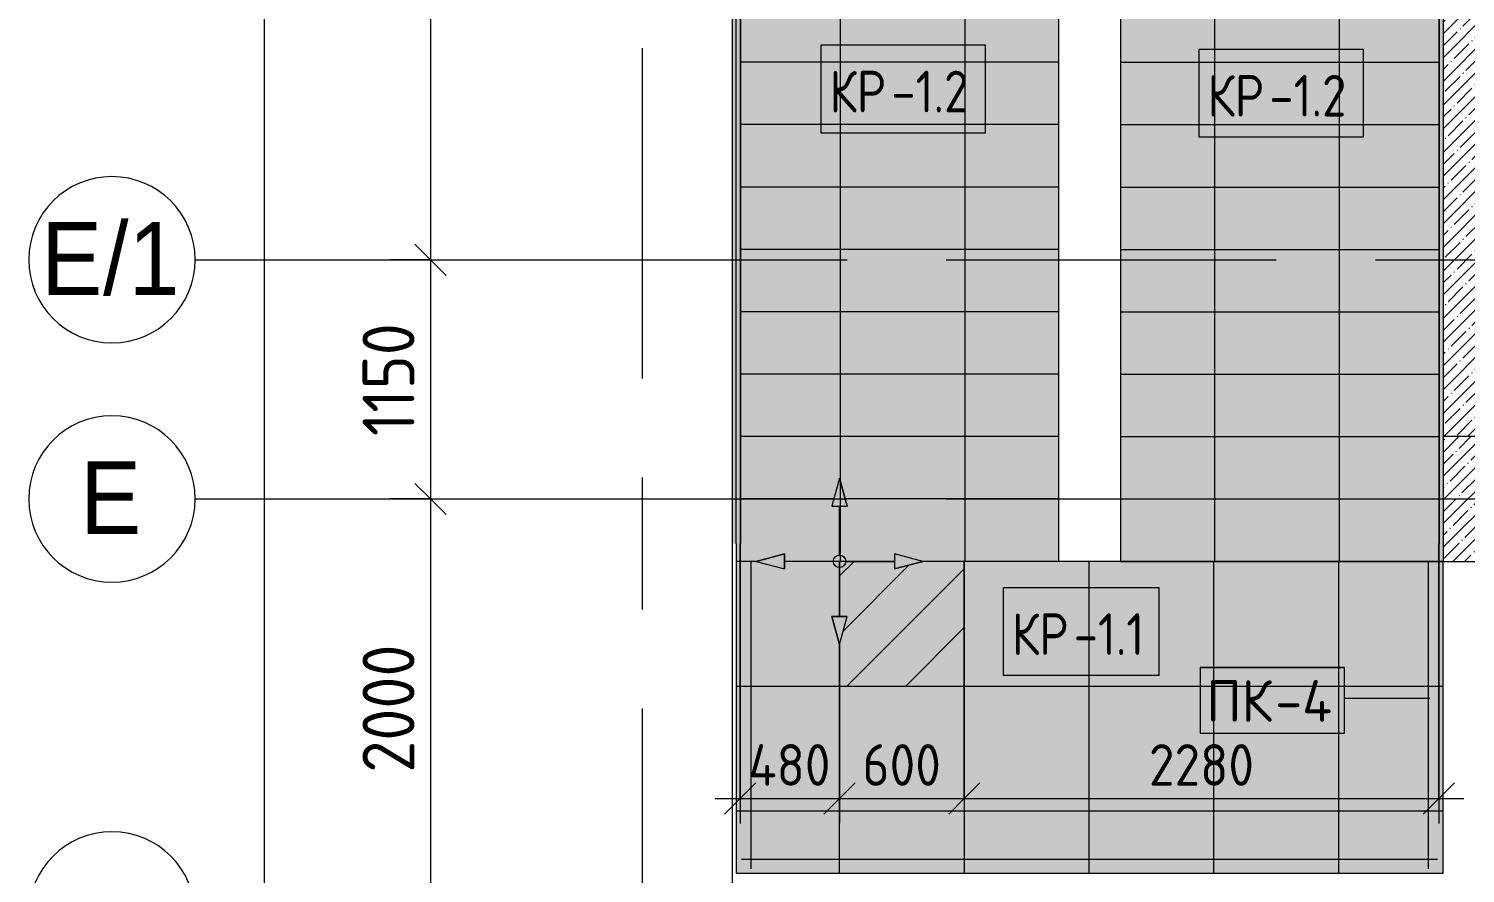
# Model space of a CAD drawing. Header units: millimetres. Extents: x 315 to 209858, y -8553 to 29000.
# Drawn here: x 5492 to 12399, y 15200 to 19261 of the extents above; entities that cross this region are included whole.
import ezdxf

# ---------------------------------------------------------------- set-up
doc = ezdxf.new("R2010")
doc.units = ezdxf.units.MM
doc.linetypes.add('Осевая', pattern=[3175, 635, -476.25, 1587.5, -476.25])
for name, color, linetype, lineweight in [('A-ANNO-DIMS', 7, 'Continuous', 9), ('A-ANNO-DIMS-100', 7, 'Continuous', 9), ('A-DETL', 7, 'Continuous', 9), ('A-DETL-GENF', 7, 'Continuous', 9), ('A-GENM-IDEN', 7, 'Continuous', 9), ('A-WALL', 7, 'Continuous', 9), ('I-WALL', 7, 'Continuous', 9), ('S-COLS', 7, 'Continuous', 9), ('S-STRS', 7, 'Continuous', 13), ('S-STRS-1', 7, 'Continuous', 9), ('Оси', 7, 'Continuous', 9), ('Оси-1', 7, 'Continuous', 20), ('Оси-2', 7, 'Осевая', 9)]:
    doc.layers.add(name, color=color, linetype=linetype, lineweight=lineweight)
for name, color, linetype, lineweight, true_color in [('A-DETL-GENF-2', 7, 'Continuous', 9, 0x004000), ('A-DETL-GENF-3', 7, 'Continuous', 9, 0x383838), ('A-GENM-4', 7, 'Continuous', 9, 0xff80c0), ('A-WALL-1', 9, 'Continuous', 9, 0x808080), ('A-WALL-FNSH-1', 9, 'Continuous', 9, 0x808080), ('G-ANNO-TEXT-2', 7, 'Continuous', 9, 0x3c3c3c), ('I-WALL-2', 9, 'Continuous', 9, 0x808080), ('S-COLS-1', 9, 'Continuous', 9, 0x808080)]:
    doc.layers.add(name, color=color, linetype=linetype, lineweight=lineweight, true_color=true_color)
doc.styles.add('Arial', font='arial.ttf', dxfattribs={"width": 0.9, "height": 350})
doc.styles.add('GOST Common_4', font='GOST_Common.ttf', dxfattribs={"height": 200})
doc.styles.add('GOST Common_5', font='GOST_Common.ttf', dxfattribs={"width": 0.9, "height": 200})
doc.styles.add('ISOCPEUR_2', font='isocpeur.ttf', dxfattribs={"width": 0.9, "height": 250})
doc.styles.add('ISOCPEUR_3', font='isocpeur.ttf', dxfattribs={"width": 0.9, "height": 200})
doc.dimstyles.new('ISO-2_0_0_9К_Средний_округл2', dxfattribs={"dimscale": 304.8, "dimtxt": 199.196235, "dimasz": 0.492126, "dimexe": 0.393701, "dimexo": 0, "dimgap": 0, "dimtad": 1, "dimdec": 0, "dimrnd": 10, "dimzin": 0, "dimdsep": 46, "dimtxsty": 'ISOCPEUR_3', "dimblk1": 'OBLIQUE', "dimblk2": 'OBLIQUE', "dimsah": 1, "dimcen": 0.09, "dimdle": 0.393701, "dimazin": 0, "dimtfac": 1, "dimtdec": 4, "dimtix": 1, "dimtmove": 0, "dimatfit": 3, "dimfxl": 1, "dimtvp": 1, "dimtolj": 1, "dimtzin": 0, "dimarcsym": 2})
doc.dimstyles.new('ISO-2_5_0_9К_БОЛЬШОЙ', dxfattribs={"dimscale": 304.8, "dimtxt": 248.995294, "dimasz": 0.492126, "dimexe": 0.393701, "dimexo": 0.984252, "dimgap": 0, "dimtad": 1, "dimdec": 0, "dimrnd": 10, "dimzin": 0, "dimdsep": 46, "dimtxsty": 'ISOCPEUR_2', "dimblk1": 'OBLIQUE', "dimblk2": 'OBLIQUE', "dimsah": 1, "dimcen": 0.09, "dimdle": 0.393701, "dimazin": 0, "dimtfac": 1, "dimtdec": 4, "dimtix": 1, "dimtmove": 0, "dimatfit": 3, "dimfxl": 1, "dimtvp": 1, "dimtolj": 1, "dimtzin": 0, "dimarcsym": 2})
doc.dimstyles.new('ISO-2_5_0_9К_БОЛЬШОЙ_1', dxfattribs={"dimscale": 304.8, "dimtxt": 248.995294, "dimasz": 0.492126, "dimexe": 0.393701, "dimexo": 0.984252, "dimgap": 0, "dimtad": 1, "dimdec": 0, "dimrnd": 10, "dimzin": 0, "dimdsep": 46, "dimtxsty": 'ISOCPEUR_2', "dimblk1": 'OBLIQUE', "dimblk2": 'OBLIQUE', "dimsah": 1, "dimcen": 0.09, "dimdle": 0.393701, "dimazin": 0, "dimtfac": 1, "dimtdec": 4, "dimtix": 1, "dimtmove": 2, "dimatfit": 3, "dimfxl": 1, "dimtvp": 1, "dimtolj": 1, "dimtzin": 0, "dimarcsym": 2})
pattern_1 = [(45, (-29867.154, 0), (-57.02463, 57.02463), []), (45, (-29810.13, 0), (-57.02463, 57.02463), [100.806, -20.161, 3.353, -16.808])]
pattern_2 = [(0, (-29867.154, 0), (121.92, 30.48), [10.058, -81.382, 10.058, -81.382, -487.68]), (0, (-29867.154, 0), (121.92, 30.48), [-182.88, 10.058, -172.822, 10.058, -81.382, -213.36]), (0, (-29867.154, 0), (121.92, 30.48), [-457.2, 10.058, -50.902, 10.058, -142.342]), (120, (-29821.434, 15.24), (-87.356454, 90.345817), [10.058, -81.382, 10.058, -81.382, -487.68]), (120, (-29821.434, 15.24), (-87.356454, 90.345817), [-182.88, 10.058, -172.822, 10.058, -81.382, -213.36]), (120, (-29821.434, 15.24), (-87.356454, 90.345817), [-457.2, 10.058, -50.902, 10.058, -142.342]), (240, (-29806.194, 76.2), (-34.563546, -120.825817), [10.058, -81.382, 10.058, -81.382, -487.68]), (240, (-29806.194, 76.2), (-34.563546, -120.825817), [-182.88, 10.058, -172.822, 10.058, -81.382, -213.36]), (240, (-29806.194, 76.2), (-34.563546, -120.825817), [-457.2, 10.058, -50.902, 10.058, -142.342])]

# ---------------------------------------------------------------- blocks, each defined once
blk = doc.blocks.new('BSC_Колонна _Прямоугольная - 600х600-V18-План устройствa полов 2 этажа в осях 12-23')
at = {"layer": 'S-COLS'}
h = blk.add_hatch(dxfattribs=at)
h.set_pattern_fill('FP_30', color=256, style=0, pattern_type=2)
h.set_pattern_definition([(45, (-42460, -17000), (-57.02463, 57.02463), []), (45, (-42402.975, -17000), (-57.02463, 57.02463), [100.806, -20.161, 3.353, -16.808])])
h.paths.add_polyline_path([(300, -300), (300, 300), (-300, 300), (-300, -300), (222.4, -300)])
at = {"layer": 'S-COLS-1'}
for p, q in [((300, 300), (-300, 300)), ((-300, 300), (-300, -300)), ((300, -300), (300, 300)), ((-300, -300), (300, -300))]:
    blk.add_line(p, q, dxfattribs=at)
blk = doc.blocks.new('Плинтус - Плинтус_для ЛК-32859051-План устройствa полов 2 этажа в осях 12-23')
at = {"layer": 'A-GENM-4'}
for p, q in [((0, -45), (1478.6, -45)), ((1478.6, -45), (1481.7, -45))]:
    blk.add_line(p, q, dxfattribs=at)
blk = doc.blocks.new('Плинтус - Плинтус_для ЛК-32859050-План устройствa полов 2 этажа в осях 12-23')
at = {"layer": 'A-GENM-4'}
blk.add_line((0, -45), (1478.4, -45), dxfattribs=at)
blk = doc.blocks.new('Плинтус - Плинтус_для ЛК-32859049-План устройствa полов 2 этажа в осях 12-23')
at = {"layer": 'A-GENM-4'}
blk.add_line((0, -45), (3346.3, -45), dxfattribs=at)
blk = doc.blocks.new('Начало раскладки_красным - Начало раскладки_красным-26102174-План устройствa полов 2 этажа в осях 12-23')
at = {"layer": 'A-DETL-GENF'}
for points in [[(-36.2, 264.8), (36.2, 264.8), (0, 400)], [(-264.8, -36.2), (-264.8, 36.2), (-400, 0)], [(264.8, -36.2), (400, 0), (264.8, 36.2)], [(0, -400), (36.2, -264.8), (-36.2, -264.8)]]:
    blk.add_hatch(color=256, dxfattribs=at).paths.add_polyline_path(points)
for p, q in [((0, 400), (-36.2, 264.8)), ((0, 400), (-36.2, 264.8)), ((36.2, 264.8), (0, 400)), ((0, 400), (36.2, 264.8)), ((-36.2, 264.8), (36.2, 264.8)), ((-36.2, 264.8), (36.2, 264.8)), ((0, 30), (0, 264.8)), ((-264.8, 36.2), (-400, 0)), ((-400, 0), (-264.8, 36.2)), ((-400, 0), (-264.8, -36.2)), ((-400, 0), (-264.8, -36.2)), ((-264.8, -36.2), (-264.8, 36.2)), ((-264.8, 36.2), (-264.8, -36.2)), ((-30, 0), (-264.8, 0)), ((30, 0), (264.8, 0)), ((400, 0), (264.8, 36.2)), ((264.8, 36.2), (264.8, -36.2)), ((400, 0), (264.8, 36.2)), ((264.8, 36.2), (264.8, -36.2)), ((400, 0), (264.8, -36.2)), ((0, -30), (0, -264.8)), ((264.8, -36.2), (400, 0)), ((36.2, -264.8), (-36.2, -264.8)), ((-36.2, -264.8), (0, -400)), ((0, -400), (-36.2, -264.8)), ((-36.2, -264.8), (36.2, -264.8)), ((0, -400), (36.2, -264.8)), ((0, -400), (36.2, -264.8))]:
    blk.add_line(p, q, dxfattribs=at)
blk.add_circle((0, 0), 30, dxfattribs=at)
blk = doc.blocks.new('DET_L_Линия разрыва - М100-30654842-План устройствa полов 2 этажа в осях 12-23')
at = {"layer": 'A-DETL-GENF'}
blk.add_line((11739.9, 0), (0, 0), dxfattribs=at)
blk = doc.blocks.new('Ось сетки - D8-29747960-План устройствa полов 2 этажа в осях 12-23')
at = {"layer": 'Оси-1'}
for start, end in [(360, 180), (180, 360)]:
    blk.add_arc((0, 0), 4, start, end, dxfattribs=at)
blk = doc.blocks.new('DIMBLOCK3-План устройствa полов 2 этажа в осях 12-23')
at = {"layer": 'A-ANNO-DIMS-100', "lineweight": 20}
for p, q in [((7423.2, 21300), (7348.2, 21375)), ((7423.2, 21300), (7498.2, 21225)), ((7423.2, 18150), (7348.2, 18225)), ((7423.2, 18150), (7498.2, 18075))]:
    blk.add_line(p, q, dxfattribs=at)
at = {"layer": 'A-ANNO-DIMS-100'}
for p, q in [((7229.3, 21300), (7543.2, 21300)), ((7423.2, 21300), (7229.3, 21300)), ((7423.2, 21300), (7423.2, 18150)), ((7229.3, 18150), (7543.2, 18150)), ((7423.2, 18150), (7229.3, 18150))]:
    blk.add_line(p, q, dxfattribs=at)
at = {"layer": 'A-ANNO-DIMS-100', "color": 0, "insert": (7096.6, 19430.5), "char_height": 250, "width": 706.764, "attachment_point": 1, "rotation": 90, "line_spacing_factor": 1.149209, "style": 'ISOCPEUR_2'}
blk.add_mtext('3150', dxfattribs=at)
blk = doc.blocks.new('_Oblique')
at = {"color": 0, "linetype": 'ByBlock', "lineweight": -2}
blk.add_line((-0.5, -0.5), (0.5, 0.5), dxfattribs=at)
blk = doc.blocks.new('DIMBLOCK4-План устройствa полов 2 этажа в осях 12-23')
at = {"layer": 'A-ANNO-DIMS-100', "lineweight": 20}
for p, q in [((7423.2, 18150), (7348.2, 18225)), ((7423.2, 18150), (7498.2, 18075)), ((7423.2, 17000), (7348.2, 17075)), ((7423.2, 17000), (7498.2, 16925))]:
    blk.add_line(p, q, dxfattribs=at)
at = {"layer": 'A-ANNO-DIMS-100'}
for p, q in [((7229.3, 18150), (7543.2, 18150)), ((7423.2, 18150), (7229.3, 18150)), ((7423.2, 18150), (7423.2, 17000)), ((7229.3, 17000), (7543.2, 17000)), ((7423.2, 17000), (7229.3, 17000))]:
    blk.add_line(p, q, dxfattribs=at)
at = {"layer": 'A-ANNO-DIMS-100', "color": 0, "insert": (7096.6, 17302.1), "char_height": 250, "width": 655.049, "attachment_point": 1, "rotation": 90, "line_spacing_factor": 1.149209, "style": 'ISOCPEUR_2'}
blk.add_mtext('1150', dxfattribs=at)
blk = doc.blocks.new('DIMBLOCK5-План устройствa полов 2 этажа в осях 12-23')
at = {"layer": 'A-ANNO-DIMS-100', "lineweight": 20}
for p, q in [((7423.2, 17000), (7348.2, 17075)), ((7423.2, 17000), (7498.2, 16925)), ((7423.2, 15000), (7348.2, 15075)), ((7423.2, 15000), (7498.2, 14925))]:
    blk.add_line(p, q, dxfattribs=at)
at = {"layer": 'A-ANNO-DIMS-100'}
for p, q in [((7229.3, 17000), (7543.2, 17000)), ((7423.2, 17000), (7229.3, 17000)), ((7423.2, 17000), (7423.2, 15000)), ((7229.3, 15000), (7543.2, 15000)), ((7423.2, 15000), (7229.3, 15000))]:
    blk.add_line(p, q, dxfattribs=at)
at = {"layer": 'A-ANNO-DIMS-100', "color": 0, "insert": (7096.6, 15684), "char_height": 250, "width": 758.478, "attachment_point": 1, "rotation": 90, "line_spacing_factor": 1.149209, "style": 'ISOCPEUR_2'}
blk.add_mtext('2000', dxfattribs=at)
blk = doc.blocks.new('DIMBLOCK13-План устройствa полов 2 этажа в осях 12-23')
at = {"layer": 'A-ANNO-DIMS-100'}
for p, q in [((6623.2, 27120), (6623.2, -120)), ((6429.3, 27000), (6743.2, 27000)), ((6623.2, 27000), (6429.3, 27000)), ((6429.3, 0), (6743.2, 0)), ((6623.2, 0), (6429.3, 0))]:
    blk.add_line(p, q, dxfattribs=at)
at = {"layer": 'A-ANNO-DIMS-100', "lineweight": 20}
for p, q in [((6623.2, 27000), (6548.2, 27075)), ((6623.2, 27000), (6698.2, 26925)), ((6623.2, 0), (6548.2, 75)), ((6623.2, 0), (6698.2, -75))]:
    blk.add_line(p, q, dxfattribs=at)
at = {"layer": 'A-ANNO-DIMS-100', "color": 0, "insert": (6296.6, 13572), "char_height": 250, "width": 948.097, "attachment_point": 1, "rotation": 90, "line_spacing_factor": 1.149209, "style": 'ISOCPEUR_2'}
blk.add_mtext('27000', dxfattribs=at)
blk = doc.blocks.new('DIMBLOCK63-План устройствa полов 2 этажа в осях 12-23')
at = {"layer": 'A-ANNO-DIMS-100'}
for p, q in [((8912.8, 16784.4), (8912.8, 15439.7)), ((8912.8, 15559.7), (8912.8, 16784.4)), ((9390.1, 16100), (9390.1, 15439.7)), ((9390.1, 15559.7), (9390.1, 16100)), ((8792.8, 15559.7), (9390.1, 15559.7))]:
    blk.add_line(p, q, dxfattribs=at)
at = {"layer": 'A-ANNO-DIMS-100', "lineweight": 20}
for p, q in [((8912.8, 15559.7), (8987.8, 15634.7)), ((9390.1, 15559.7), (9465.1, 15634.7)), ((8912.8, 15559.7), (8837.8, 15484.7)), ((9390.1, 15559.7), (9315.1, 15484.7))]:
    blk.add_line(p, q, dxfattribs=at)
at = {"layer": 'A-ANNO-DIMS-100', "color": 0, "insert": (8952.3, 15821), "char_height": 200, "width": 478.071, "attachment_point": 1, "line_spacing_factor": 1.149209, "style": 'ISOCPEUR_3'}
blk.add_mtext('480', dxfattribs=at)
blk = doc.blocks.new('DIMBLOCK64-План устройствa полов 2 этажа в осях 12-23')
at = {"layer": 'A-ANNO-DIMS-100'}
for p, q in [((9390.1, 16100), (9390.1, 15439.7)), ((9390.1, 15559.7), (9390.1, 16100)), ((9990.1, 16100), (9990.1, 15439.7)), ((9990.1, 15559.7), (9990.1, 16100)), ((9390.1, 15559.7), (9990.1, 15559.7))]:
    blk.add_line(p, q, dxfattribs=at)
at = {"layer": 'A-ANNO-DIMS-100', "lineweight": 20}
for p, q in [((9390.1, 15559.7), (9465.1, 15634.7)), ((9990.1, 15559.7), (10065.1, 15634.7)), ((9390.1, 15559.7), (9315.1, 15484.7)), ((9990.1, 15559.7), (9915.1, 15484.7))]:
    blk.add_line(p, q, dxfattribs=at)
at = {"layer": 'A-ANNO-DIMS-100', "color": 0, "insert": (9500.5, 15821), "char_height": 200, "width": 455.087, "attachment_point": 1, "line_spacing_factor": 1.149209, "style": 'ISOCPEUR_3'}
blk.add_mtext('600', dxfattribs=at)
blk = doc.blocks.new('DIMBLOCK65-План устройствa полов 2 этажа в осях 12-23')
at = {"layer": 'A-ANNO-DIMS-100'}
for p, q in [((12271.8, 16784.4), (12271.8, 15439.7)), ((12271.8, 15559.7), (12271.8, 16784.4)), ((9990.1, 16100), (9990.1, 15439.7)), ((9990.1, 15559.7), (9990.1, 16100)), ((9990.1, 15559.7), (12391.8, 15559.7))]:
    blk.add_line(p, q, dxfattribs=at)
at = {"layer": 'A-ANNO-DIMS-100', "lineweight": 20}
for p, q in [((9990.1, 15559.7), (10065.1, 15634.7)), ((12271.8, 15559.7), (12346.8, 15634.7)), ((9990.1, 15559.7), (9915.1, 15484.7)), ((12271.8, 15559.7), (12196.8, 15484.7))]:
    blk.add_line(p, q, dxfattribs=at)
at = {"layer": 'A-ANNO-DIMS-100', "color": 0, "insert": (10878.1, 15821), "char_height": 200, "width": 606.782, "attachment_point": 1, "line_spacing_factor": 1.149209, "style": 'ISOCPEUR_3'}
blk.add_mtext('2280', dxfattribs=at)
blk = doc.blocks.new('Mark Reiling - Mark Reiling-26174330-План устройствa полов 2 этажа в осях 12-23')
at = {"layer": 'A-GENM-IDEN'}
for p, q in [((-3.47, 1.49), (-3.47, -1.663)), ((-3.47, 1.49), (3.47, 1.49)), ((3.47, 1.49), (-3.47, 1.49)), ((-3.47, 1.49), (-3.47, -1.663)), ((3.47, -1.663), (3.47, 1.49)), ((3.47, -1.663), (3.47, 1.49)), ((-3.47, -1.663), (3.47, -1.663)), ((-3.47, -1.663), (3.47, -1.663))]:
    blk.add_line(p, q, dxfattribs=at)

msp = doc.modelspace()

# ---------------------------------------------------------------- hatches: boundary and pattern name
at = {"layer": 'A-DETL-GENF-2'}
h = msp.add_hatch(dxfattribs=at)
h.set_pattern_fill('FP_81', color=256, style=0, pattern_type=2)
h.set_pattern_definition([(45, (-29867.15, 0), (-141.4214, 141.4214), [])])
h.paths.add_polyline_path([(9990.1, 16100), (9990.1, 16700), (9790.1, 16700), (9654.9, 16663.8), (9654.9, 16700), (9390.1, 16700), (9390.1, 16435.2), (9426.3, 16435.2), (9390.1, 16300), (9390.1, 16100), (9790.1, 16100)])
at = {"layer": 'A-DETL-GENF-3'}
h = msp.add_hatch(dxfattribs=at)
h.set_pattern_fill('FP_82', color=256, style=0, pattern_type=2)
h.set_pattern_definition([(0, (-30209.9, -100), (0, 600), []), (90, (-30209.9, -100), (-600, 4e-14), [])])
h.paths.add_polyline_path([(12292.8, 15200), (12292.8, 16700), (9790.1, 16700), (9654.9, 16663.8), (9654.9, 16700), (9125.3, 16700), (9125.3, 16663.8), (8990.1, 16700), (8892.8, 16700), (8892.8, 15200), (11351.9, 15200)])
h.paths.add_polyline_path([(9390.1, 16300), (9353.9, 16435.2), (9426.3, 16435.2)])
at = {"layer": 'I-WALL'}
h = msp.add_hatch(dxfattribs=at)
h.set_pattern_fill('FP_17', color=256, style=0, pattern_type=2)
h.set_pattern_definition(pattern_1)
h.paths.add_polyline_path([(8875.5, 10450), (8892.8, 10450), (8892.8, 11768.5), (8672.8, 11658.5), (8672.8, 11561.2), (8875.5, 11459.9), (8875.5, 10468.1)])
h.paths.add_polyline_path([(8892.8, 12051.2), (8892.8, 12125), (8875.5, 12125), (8875.5, 12059.9), (8882.3, 12056.5)])
h.paths.add_polyline_path([(8892.8, 13525), (8892.8, 15090), (8875.5, 15090), (8875.5, 13525)])
h.paths.add_polyline_path([(8892.8, 16784.4), (8892.8, 21575), (8875.5, 21575), (8875.5, 16784.4)])
h.paths.add_polyline_path([(8892.8, 22975), (8892.8, 23420.3), (8875.5, 23420.3), (8875.5, 22975)])
h = msp.add_hatch(dxfattribs=at)
h.set_pattern_fill('FP_17', color=256, style=0, pattern_type=2)
h.set_pattern_definition(pattern_1)
h.paths.add_polyline_path([(12512.8, 17300), (12512.8, 22700), (12292.8, 22700), (12292.8, 17300)])
at = {"layer": 'I-WALL-2'}
h = msp.add_hatch(dxfattribs=at)
h.set_pattern_fill('FP_58', color=256, style=0, pattern_type=2)
h.set_pattern_definition(pattern_2)
h.paths.add_polyline_path([(8912.8, 16784.4), (8912.8, 21575), (8900.8, 21575), (8900.8, 21520), (8892.8, 21520), (8892.8, 16784.4)])
h.paths.add_polyline_path([(8912.8, 22975), (8912.8, 23380), (8892.8, 23380), (8892.8, 23030), (8900.8, 23030), (8900.8, 22975)])
h = msp.add_hatch(dxfattribs=at)
h.set_pattern_fill('FP_58', color=256, style=0, pattern_type=2)
h.set_pattern_definition(pattern_2)
h.paths.add_polyline_path([(12272.8, 16784.4), (12292.8, 16784.4), (12292.8, 23380), (12272.8, 23379), (12272.8, 17705.9)])
at = {"layer": 'S-STRS'}
for points in [[(10442.8, 19100), (10442.8, 19400), (8912.8, 19400), (8912.8, 19100)], [(11351.9, 19100), (12272.8, 19100), (12272.8, 19400), (10742.8, 19400), (10742.8, 19100)], [(10442.8, 18800), (10442.8, 19100), (8912.8, 19100), (8912.8, 18800)], [(11351.9, 18800), (12272.8, 18800), (12272.8, 19100), (10742.8, 19100), (10742.8, 18800)], [(10442.8, 18500), (10442.8, 18800), (8912.8, 18800), (8912.8, 18500)], [(12272.8, 18500), (12272.8, 18800), (10742.8, 18800), (10742.8, 18500), (11351.9, 18500)], [(10442.8, 18200), (10442.8, 18500), (8912.8, 18500), (8912.8, 18200)], [(11351.9, 18200), (12272.8, 18200), (12272.8, 18500), (10742.8, 18500), (10742.8, 18200)], [(10442.8, 17900), (10442.8, 18200), (8912.8, 18200), (8912.8, 17900)], [(11351.9, 17900), (12272.8, 17900), (12272.8, 18200), (10742.8, 18200), (10742.8, 17900)], [(10442.8, 17600), (10442.8, 17900), (8912.8, 17900), (8912.8, 17600)], [(10742.8, 17600), (12272.8, 17600), (12272.8, 17900), (10742.8, 17900), (10742.8, 17705.9)], [(10442.8, 17300), (10442.8, 17600), (8912.8, 17600), (8912.8, 17300)], [(11351.9, 17300), (12272.8, 17300), (12272.8, 17600), (10742.8, 17600), (10742.8, 17300)], [(9363.3, 17000), (9390.1, 17100), (9416.9, 17000), (10442.8, 17000), (10442.8, 17300), (8912.8, 17300), (8912.8, 17000), (9353.9, 17000)], [(11351.9, 17000), (12272.8, 17000), (12272.8, 17300), (10742.8, 17300), (10742.8, 17000)], [(9790.1, 16700), (10442.8, 16700), (10442.8, 17000), (9416.9, 17000), (9426.3, 16964.8), (9353.9, 16964.8), (9363.3, 17000), (8912.8, 17000), (8912.8, 16784.4), (8892.8, 16784.4), (8892.8, 16700), (8990.1, 16700), (9125.3, 16736.2), (9125.3, 16700), (9654.9, 16700), (9654.9, 16736.2)], [(10742.8, 16700), (12292.8, 16700), (12292.8, 16784.4), (12272.8, 16784.4), (12272.8, 17000), (10742.8, 17000)]]:
    msp.add_hatch(color=256, dxfattribs=at).paths.add_polyline_path(points)
h = msp.add_hatch(color=256, dxfattribs=at)
h.paths.add_polyline_path([(8892.8, 15200), (12292.8, 15200), (12292.8, 16700), (9790.1, 16700), (9654.9, 16663.8), (9654.9, 16700), (9125.3, 16700), (9125.3, 16663.8), (8990.1, 16700), (8892.8, 16700), (8892.8, 15389.6)])
h.paths.add_polyline_path([(9390.1, 16300), (9353.9, 16435.2), (9426.3, 16435.2)])

# ---------------------------------------------------------------- linework, layer by layer
at = {"layer": 'A-DETL'}
for p, q in [((9392.8, 20600), (9392.8, 16700)), ((9992.8, 20600), (9992.8, 16700)), ((11192.8, 20600), (11192.8, 16700)), ((11792.8, 20630), (11792.8, 16700)), ((8990.1, 16700), (8892.8, 16700)), ((8892.8, 16700), (8892.8, 15200)), ((9654.9, 16700), (9125.3, 16700)), ((9390.1, 16700), (9390.1, 16435.2)), ((9654.9, 16700), (9390.1, 16700)), ((9990.1, 16700), (9790.1, 16700)), ((12292.8, 16700), (9790.1, 16700)), ((9990.1, 16100), (9990.1, 16700)), ((12292.8, 15200), (12292.8, 16700)), ((9390.1, 16300), (9390.1, 16100)), ((9390.1, 16100), (9990.1, 16100)), ((8892.8, 15200), (12292.8, 15200))]:
    msp.add_line(p, q, dxfattribs=at)
at = {"layer": 'A-GENM-IDEN'}
msp.add_line((12229, 16041.2), (11818.4, 16041.2), dxfattribs=at)
at = {"layer": 'A-WALL'}
for p, q in [((12272.8, 23380), (12272.8, 16784.4)), ((8892.8, 16784.4), (8892.8, 21520))]:
    msp.add_line(p, q, dxfattribs=at)
at = {"layer": 'A-WALL-1'}
msp.add_line((12292.8, 22700), (12292.8, 17300), dxfattribs=at)
at = {"layer": 'A-WALL-FNSH-1'}
for p, q in [((8912.8, 21575), (8912.8, 16784.4)), ((12271.8, 21340), (12271.8, 16784.4)), ((8913.8, 20600), (8913.8, 16784.4))]:
    msp.add_line(p, q, dxfattribs=at)
at = {"layer": 'G-ANNO-TEXT-2', "flags": 128}
for points in [[(9301.5, 19183.5), (10089.8, 19183.5), (10089.8, 18759.5), (9301.5, 18759.5)], [(11119.1, 19163.4), (11907.4, 19163.4), (11907.4, 18739.4), (11119.1, 18739.4)], [(10178.7, 16574.5), (10925.6, 16574.5), (10925.6, 16150.5), (10178.7, 16150.5)]]:
    msp.add_lwpolyline(points, close=True, dxfattribs=at)
at = {"layer": 'S-STRS-1'}
for p, q in [((10442.8, 19400), (10442.8, 19100)), ((10742.8, 19100), (10742.8, 19400)), ((10442.8, 19100), (8912.8, 19100)), ((10442.8, 19100), (8912.8, 19100)), ((10442.8, 19100), (10442.8, 18800)), ((10742.8, 18800), (10742.8, 19100)), ((10742.8, 19100), (12272.8, 19100)), ((10742.8, 19100), (12272.8, 19100)), ((10442.8, 18800), (8912.8, 18800)), ((10442.8, 18800), (8912.8, 18800)), ((10442.8, 18800), (10442.8, 18500)), ((10742.8, 18500), (10742.8, 18800)), ((10742.8, 18800), (12272.8, 18800)), ((10742.8, 18800), (12272.8, 18800)), ((10442.8, 18500), (8912.8, 18500)), ((10442.8, 18500), (8912.8, 18500)), ((10442.8, 18500), (10442.8, 18200)), ((10742.8, 18200), (10742.8, 18500)), ((10742.8, 18500), (12272.8, 18500)), ((10742.8, 18500), (12272.8, 18500)), ((10442.8, 18200), (8912.8, 18200)), ((10442.8, 18200), (8912.8, 18200)), ((10442.8, 18200), (10442.8, 17900)), ((10742.8, 17900), (10742.8, 18200)), ((10742.8, 18200), (12272.8, 18200)), ((10742.8, 18200), (12272.8, 18200)), ((10442.8, 17900), (8912.8, 17900)), ((10442.8, 17900), (8912.8, 17900)), ((10442.8, 17900), (10442.8, 17600)), ((10742.8, 17600), (10742.8, 17900)), ((10742.8, 17900), (12272.8, 17900)), ((10742.8, 17900), (12272.8, 17900)), ((10442.8, 17600), (8912.8, 17600)), ((10442.8, 17600), (8912.8, 17600)), ((10442.8, 17600), (10442.8, 17300)), ((10742.8, 17300), (10742.8, 17600)), ((10742.8, 17600), (12272.8, 17600)), ((10742.8, 17600), (12272.8, 17600)), ((10442.8, 17300), (8912.8, 17300)), ((10442.8, 17300), (8912.8, 17300)), ((10442.8, 17300), (10442.8, 17000)), ((10742.8, 17000), (10742.8, 17300)), ((10742.8, 17300), (12272.8, 17300)), ((10742.8, 17300), (12272.8, 17300)), ((9363.3, 17000), (8912.8, 17000)), ((9363.3, 17000), (8912.8, 17000)), ((10442.8, 17000), (9416.9, 17000)), ((10442.8, 17000), (9416.9, 17000)), ((10442.8, 17000), (10442.8, 16700)), ((10742.8, 16700), (10742.8, 17000)), ((10742.8, 17000), (12272.8, 17000)), ((10742.8, 17000), (12272.8, 17000)), ((8892.8, 16784.4), (8892.8, 16700)), ((8892.8, 16700), (8892.8, 15200)), ((8990.1, 16700), (8892.8, 16700)), ((8990.1, 16700), (8892.8, 16700)), ((9390.1, 16700), (9125.3, 16700)), ((9390.1, 16700), (9125.3, 16700)), ((9654.9, 16700), (9390.1, 16700)), ((9654.9, 16700), (9390.1, 16700)), ((9990.1, 16700), (9790.1, 16700)), ((9990.1, 16700), (9790.1, 16700)), ((10442.8, 16700), (9990.1, 16700)), ((10442.8, 16700), (9990.1, 16700)), ((10742.8, 16700), (10442.8, 16700)), ((10742.8, 16700), (12292.8, 16700)), ((10742.8, 16700), (12292.8, 16700)), ((12292.8, 15200), (12292.8, 16700)), ((8892.8, 15200), (12292.8, 15200))]:
    msp.add_line(p, q, dxfattribs=at)
at = {"layer": 'Оси'}
for p, q in [((6291.8, 18150), (8791.8, 18150)), ((6291.8, 17000), (8791.8, 17000))]:
    msp.add_line(p, q, dxfattribs=at)
at = {"layer": 'Оси-2'}
for p, q in [((8442.8, 593.7), (8442.8, 21277.7)), ((8791.8, 18150), (52332.8, 18150)), ((8791.8, 17000), (52332.8, 17000))]:
    msp.add_line(p, q, dxfattribs=at)

# ---------------------------------------------------------------- block references
at = {"layer": 'A-DETL-GENF', "rotation": 270.0000000000003}
msp.add_blockref('DET_L_Линия разрыва - М100-30654842-План устройствa полов 2 этажа в осях 12-23', (8875.5, 23799.7), dxfattribs=at)
at = {"layer": 'A-DETL-GENF'}
msp.add_blockref('Начало раскладки_красным - Начало раскладки_красным-26102174-План устройствa полов 2 этажа в осях 12-23', (9390.1, 16700), dxfattribs=at)
at = {"layer": 'A-GENM-4'}
for name, p, rotation in [('Плинтус - Плинтус_для ЛК-32859051-План устройствa полов 2 этажа в осях 12-23', (8919.7, 15221.4), 89.99999999999984), ('Плинтус - Плинтус_для ЛК-32859050-План устройствa полов 2 этажа в осях 12-23', (12266, 16699.8), 270), ('Плинтус - Плинтус_для ЛК-32859049-План устройствa полов 2 этажа в осях 12-23', (12266, 15221.4), 180)]:
    msp.add_blockref(name, p, dxfattribs=dict(at, rotation=rotation))
at = {"layer": 'A-GENM-IDEN', "xscale": 99.99999999999993, "yscale": 99.99999999999993, "zscale": 99.99999999999993}
msp.add_blockref('Mark Reiling - Mark Reiling-26174330-План устройствa полов 2 этажа в осях 12-23', (11471.4, 16039.7), dxfattribs=at)
at = {"layer": 'S-COLS'}
msp.add_blockref('BSC_Колонна _Прямоугольная - 600х600-V18-План устройствa полов 2 этажа в осях 12-23', (12592.8, 17000), dxfattribs=at)
at = {"layer": 'Оси-1', "xscale": 99.99999999999993, "yscale": 99.99999999999993, "zscale": 99.99999999999993, "rotation": 269.9999999999994}
for p in [(5891.8, 18150), (5891.8, 17000), (5891.8, 15000)]:
    msp.add_blockref('Ось сетки - D8-29747960-План устройствa полов 2 этажа в осях 12-23', p, dxfattribs=at)

# ---------------------------------------------------------------- texts
at = {"layer": 'A-GENM-IDEN', "char_height": 200, "attachment_point": 1, "style": 'GOST Common_4'}
for s, insert, width in [('ПК', (11154.3, 16128.8), 400.844), ('-4', (11485, 16128.8), 376.793)]:
    msp.add_mtext(s, dxfattribs=dict(at, insert=insert, width=width))
at = {"layer": 'G-ANNO-TEXT-2', "char_height": 200, "attachment_point": 1, "style": 'GOST Common_5'}
for s, insert, width in [('КР', (9341.5, 19059.1), 360.759), ('-1.2', (9639.1, 19059.1), 490.633), ('КР', (11159.1, 19039), 360.759), ('-1.2', (11456.8, 19039), 490.633), ('КР', (10218.7, 16450.1), 360.759), ('-1.1', (10516.3, 16450.1), 440.126)]:
    msp.add_mtext(s, dxfattribs=dict(at, insert=insert, width=width))
at = {"layer": 'Оси', "char_height": 350, "attachment_point": 1, "style": 'Arial'}
for s, insert, width in [('\\fArial|b0|i0|c204|p34|;\\W.9;Е', (5551.8, 18331), 360.759), ('/1', (5849.5, 18331), 454.557), ('\\fArial|b0|i0|c204|p34|;\\W.9;Е', (5739, 17181), 360.759)]:
    msp.add_mtext(s, dxfattribs=dict(at, insert=insert, width=width))

# ---------------------------------------------------------------- dimensions: what is measured, and where the dimension line sits
at = {"layer": 'A-ANNO-DIMS'}
dim = msp.add_linear_dim(base=(6623.2, 0), p1=(6729.3, 27000), p2=(6729.3, 0), angle=90, dimstyle='ISO-2_5_0_9К_БОЛЬШОЙ_1', override={"dimpost": '<>', "dimfxl": 26999.999823}, dxfattribs=at)
dim.commit()
dim.dimension.update_dxf_attribs({"geometry": 'DIMBLOCK13-План устройствa полов 2 этажа в осях 12-23', "text_midpoint": (6463.3, 14046), "dimtype": 160, "text_rotation": 90})
for base, p1, p2, override, picture, middle in [((7423.2, 18150), (7529.3, 21300), (7529.3, 18150), {"dimpost": '<>', "dimfxl": 3150}, 'DIMBLOCK3-План устройствa полов 2 этажа в осях 12-23', (7298.2, 19725)), ((7423.2, 17000), (7529.3, 18150), (7529.3, 17000), {"dimpost": '<>', "dimfxl": 1150}, 'DIMBLOCK4-План устройствa полов 2 этажа в осях 12-23', (7298.2, 17575)), ((7423.2, 15000), (7529.3, 17000), (7529.3, 15000), {"dimpost": '<>', "dimfxl": 2000.000075}, 'DIMBLOCK5-План устройствa полов 2 этажа в осях 12-23', (7298.2, 16000))]:
    dim = msp.add_linear_dim(base=base, p1=p1, p2=p2, angle=90, dimstyle='ISO-2_5_0_9К_БОЛЬШОЙ', override=override, dxfattribs=at)
    dim.commit()
    dim.dimension.update_dxf_attribs({"geometry": picture, "text_midpoint": middle})
for base, p1, p2, override, picture, middle in [((9390.1, 15559.7), (8912.8, 16784.4), (9390.1, 16100), {"dimpost": '<>', "dimfxl": 834.33411}, 'DIMBLOCK63-План устройствa полов 2 этажа в осях 12-23', (9151.5, 15659.7)), ((12271.8, 15559.7), (9990.1, 16100), (12271.8, 16784.4), {"dimpost": '<>', "dimfxl": 2382.168948}, 'DIMBLOCK65-План устройствa полов 2 этажа в осях 12-23', (11131, 15659.7)), ((9990.1, 15559.7), (9390.1, 16100), (9990.1, 16100), {"dimpost": '<>', "dimfxl": 600}, 'DIMBLOCK64-План устройствa полов 2 этажа в осях 12-23', (9690.1, 15659.7))]:
    dim = msp.add_linear_dim(base=base, p1=p1, p2=p2, dimstyle='ISO-2_0_0_9К_Средний_округл2', override=override, dxfattribs=at)
    dim.commit()
    dim.dimension.update_dxf_attribs({"geometry": picture, "text_midpoint": middle})

doc.saveas('drawing.dxf')
